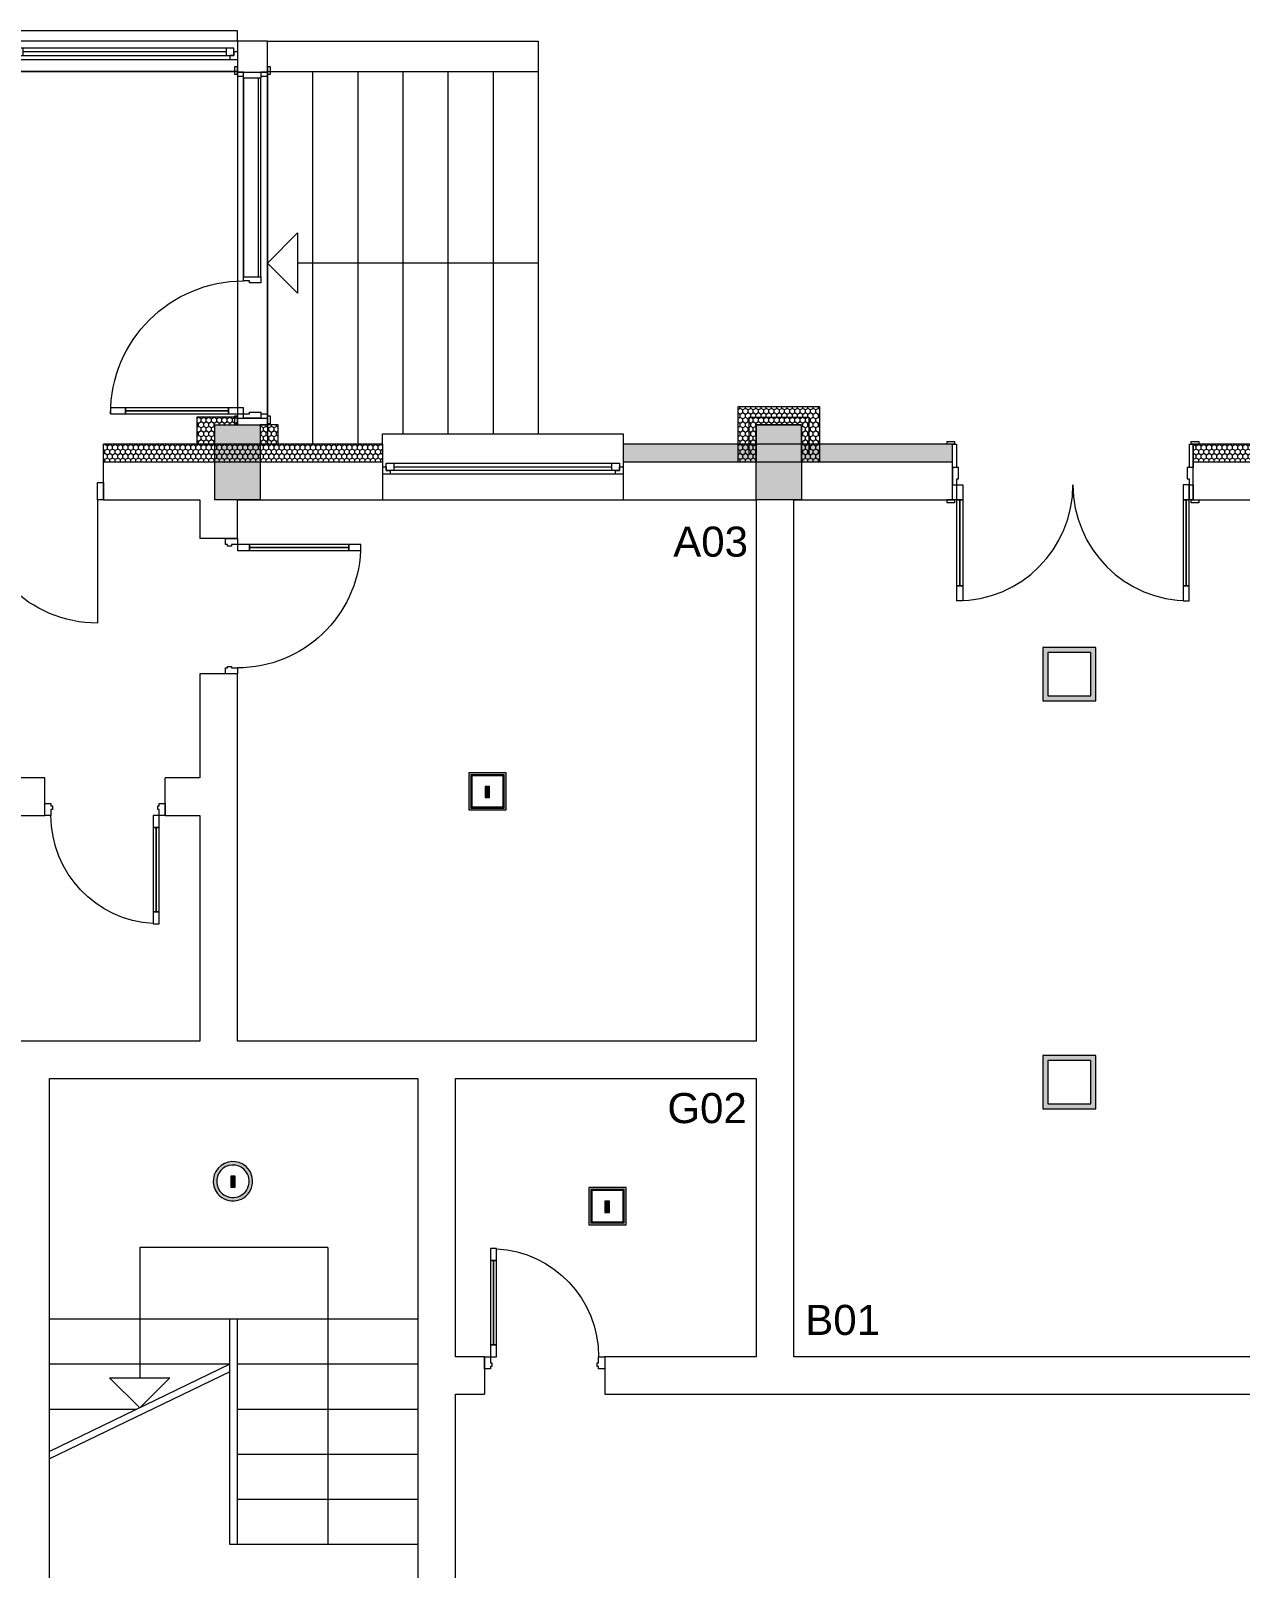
# Model space of a CAD drawing. Header units: millimetres. Extents: x 2791058 to 2855058, y -67651 to -26651.
# Drawn here: x 2812191 to 2820234, y -45980 to -35753 of the extents above; entities that cross this region are included whole.
import ezdxf

# ---------------------------------------------------------------- set-up
doc = ezdxf.new("R2010")
doc.units = ezdxf.units.MM
doc.header["$MEASUREMENT"] = 0
for name, color, linetype, lineweight in [('00E-Ndriqimi elektrike_Pen_No__6', 5, 'Continuous', 0), ('0_muret e jashtme_Pen_No__19', 255, 'Continuous', 0), ('Exterior walls_Pen_No__6', 5, 'Continuous', 0), ('Shell - Roof_Pen_No__1', 7, 'Continuous', 0), ('Structural - Bearing_Pen_No__6', 5, 'Continuous', 0)]:
    doc.layers.add(name, color=color, linetype=linetype, lineweight=lineweight)
for name, color, linetype in [('0_muret e jashtme', 7, 'Continuous'), ('Exterior walls', 7, 'Continuous'), ('Shell - Roof', 7, 'Continuous')]:
    doc.layers.add(name, color=color, linetype=linetype)
for name, color, linetype, lineweight, true_color in [('0_muret e jashtme_Pen_No__82', 7, 'Continuous', 0, 0xaaaaaa), ('ARCHICAD Doors_Pen_No__82', 7, 'Continuous', 0, 0xaaaaaa), ('ARCHICAD Windows_Pen_No__82', 7, 'Continuous', 0, 0xaaaaaa), ('Exterior walls_Pen_No__82', 7, 'Continuous', 0, 0xaaaaaa), ('Shell - Roof_Pen_No__82', 7, 'Continuous', 0, 0xaaaaaa), ('Text blocks_Pen_No__82', 7, 'Continuous', 0, 0xaaaaaa)]:
    doc.layers.add(name, color=color, linetype=linetype, lineweight=lineweight, true_color=true_color)
doc.styles.add('GENERATED_STYLE_1', font='')
doc.styles.get('GENERATED_STYLE_1').set_extended_font_data('Arial')
pattern_1 = [(90, (2247653.822, -76424.967), (-34.6410162, 0), [20, -40]), (90, (2247636.502, -76394.967), (-34.6410162, 0), [20, -40]), (150, (2247653.822, -76404.967), (17.320508, 30), [20, -40]), (150, (2247619.18, -76404.967), (17.320508, 30), [20, -40]), (210, (2247653.822, -76424.967), (-17.320508, 30), [20, -40]), (210, (2247619.18, -76424.967), (-17.320508, 30), [20, -40])]

# ---------------------------------------------------------------- blocks, each defined once
blk = doc.blocks.new('Window 22_2')
at = {"layer": 'ARCHICAD Windows_Pen_No__82', "color": 253, "linetype": 'Continuous', "lineweight": 0, "true_color": 0xaaaaaa}
for p, q in [((-800, 150), (-800, 220)), ((-800, 220), (800, 220)), ((800, 220), (800, 150)), ((-800, 150), (-800, 30)), ((800, 150), (800, 30)), ((-800, 30), (-800, 0)), ((-800, 0), (-775, 0)), ((-800, 0), (-800, -50)), ((-800, 0), (-800, -50)), ((-775, 25), (-725, 25)), ((-775, -25), (-775, 25)), ((-775, 0), (-775, -25)), ((-725, 25), (725, 25)), ((-725, 25), (-725, -25)), ((-725, 25), (725, 25)), ((-725, 0), (725, 0)), ((725, -25), (725, 25)), ((725, 25), (775, 25)), ((775, 25), (775, -25)), ((775, -25), (775, 0)), ((775, 0), (800, 0)), ((800, 30), (800, 0)), ((800, 0), (800, -50)), ((800, 0), (800, -50)), ((-750, -50), (-800, -50)), ((-800, -50), (-800, -220)), ((-775, -25), (-750, -25)), ((-725, -25), (-775, -25)), ((-750, -25), (-750, -50)), ((750, -50), (-750, -50)), ((725, -25), (-725, -25)), ((775, -25), (725, -25)), ((750, -50), (750, -25)), ((750, -25), (775, -25)), ((800, -50), (750, -50)), ((800, -50), (800, -220)), ((-800, -220), (800, -220))]:
    blk.add_line(p, q, dxfattribs=at)
blk = doc.blocks.new('Double Door 22')
at = {"layer": 'ARCHICAD Doors_Pen_No__82', "color": 253, "linetype": 'Continuous', "lineweight": 0, "true_color": 0xaaaaaa}
for p, q in [((-772, 772), (-772, 672)), ((-732, 772), (-772, 772)), ((-732, 672), (-732, 772)), ((732, 672), (732, 772)), ((732, 772), (772, 772)), ((772, 772), (772, 672)), ((-772, 672), (-772, 100)), ((-752, 672), (-772, 672)), ((-772, 672), (-732, 672)), ((-752, 100), (-752, 672)), ((-752, 672), (-752, 100)), ((-732, 672), (-752, 672)), ((-752, 672), (-752, 100)), ((-732, 100), (-732, 672)), ((732, 672), (752, 672)), ((732, 100), (732, 672)), ((772, 672), (732, 672)), ((752, 672), (772, 672)), ((752, 100), (752, 672)), ((752, 672), (752, 100)), ((752, 672), (752, 100)), ((772, 672), (772, 100)), ((-837, 100), (-837, 119)), ((-837, 119), (-787, 119)), ((-787, 119), (-787, 100)), ((787, 119), (837, 119)), ((787, 100), (787, 119)), ((837, 119), (837, 100)), ((-787, 100), (-837, 100)), ((-800, 100), (-837, 100)), ((-800, 100), (-837, 100)), ((-800, 0), (-800, 100)), ((-800, 100), (-775, 100)), ((-800, 100), (-800, 0)), ((-800, 100), (-800, 0)), ((-800, 100), (-800, 0)), ((-775, 0), (-800, 0)), ((-772, 0), (-800, 0)), ((-800, 0), (-800, -115)), ((-800, 0), (-800, -115)), ((-800, 0), (-800, -115)), ((-775, 100), (-775, 0)), ((-772, 100), (-752, 100)), ((-732, 100), (-772, 100)), ((-772, 100), (-772, 0)), ((-772, -40), (-772, 0)), ((-772, 0), (-732, 0)), ((-752, 100), (-732, 100)), ((-732, 0), (-732, 100)), ((752, 100), (732, 100)), ((732, 0), (732, 100)), ((732, 100), (772, 100)), ((772, 0), (732, 0)), ((772, 100), (752, 100)), ((772, 100), (772, 0)), ((800, 0), (772, 0)), ((772, 0), (772, -40)), ((775, 0), (775, 100)), ((775, 100), (800, 100)), ((800, 0), (775, 0)), ((837, 100), (787, 100)), ((800, 100), (800, 0)), ((800, 100), (800, 0)), ((800, 100), (800, 0)), ((800, 100), (800, 0)), ((800, 100), (837, 100)), ((800, 100), (837, 100)), ((800, -115), (800, 0)), ((800, 0), (800, -115)), ((800, 0), (800, -115)), ((-760, -40), (-772, -40)), ((-760, -115), (-760, -40)), ((772, -40), (760, -40)), ((760, -40), (760, -115)), ((-800, -270), (-800, -115)), ((-800, -115), (-775, -115)), ((-800, -115), (-760, -115)), ((-800, -115), (-800, -150)), ((-800, -115), (-800, -150)), ((-800, -150), (-800, -270)), ((-800, -150), (-800, -270)), ((-775, -115), (-775, -270)), ((760, -115), (800, -115)), ((775, -270), (775, -115)), ((775, -115), (800, -115)), ((800, -115), (800, -270)), ((800, -115), (800, -150)), ((800, -115), (800, -150)), ((800, -150), (800, -270)), ((800, -150), (800, -270)), ((-837, -289), (-837, -270)), ((-837, -270), (-787, -270)), ((-800, -270), (-837, -270)), ((-800, -270), (-837, -270)), ((-787, -289), (-837, -289)), ((-775, -270), (-800, -270)), ((-787, -270), (-787, -289)), ((800, -270), (775, -270)), ((787, -270), (837, -270)), ((787, -289), (787, -270)), ((837, -289), (787, -289)), ((800, -270), (837, -270)), ((800, -270), (837, -270)), ((837, -270), (837, -289))]:
    blk.add_line(p, q, dxfattribs=at)
for centre, start, end in [((-772, 0), 0, 90), ((772, 0), 90, 180)]:
    blk.add_arc(centre, 772, start, end, dxfattribs=at)
blk = doc.blocks.new('Door 22')
at = {"layer": 'ARCHICAD Doors_Pen_No__82', "color": 253, "linetype": 'Continuous', "lineweight": 0, "true_color": 0xaaaaaa}
for p, q in [((410, 0), (410, 820)), ((-450, 0), (-487, 0)), ((-450, 0), (-487, 0)), ((-410, 0), (-450, 0)), ((-450, 0), (-450, -115)), ((-450, 0), (-450, -115)), ((-450, 0), (-450, -115)), ((-410, -115), (-410, 0)), ((450, 0), (410, 0)), ((410, 0), (410, -115)), ((450, -115), (450, 0)), ((450, 0), (450, -115)), ((450, 0), (450, -115)), ((450, 0), (487, 0)), ((450, 0), (487, 0)), ((-450, -115), (-410, -115)), ((-450, -115), (-450, -250)), ((-450, -115), (-450, -250)), ((410, -115), (450, -115)), ((450, -115), (450, -250)), ((450, -115), (450, -250)), ((-450, -250), (-450, -370)), ((-450, -250), (-450, -370)), ((450, -250), (450, -370)), ((450, -250), (450, -370)), ((-450, -370), (-487, -370)), ((-450, -370), (-487, -370)), ((450, -370), (487, -370)), ((450, -370), (487, -370))]:
    blk.add_line(p, q, dxfattribs=at)
blk.add_arc((410, 0), 820, 90, 180, dxfattribs=at)
blk = doc.blocks.new('Wall_2', base_point=(2821016, -38873))
at = {"layer": '0_muret e jashtme_Pen_No__82', "linetype": 'Continuous', "lineweight": 0, "true_color": 0xaaaaaa}
h = blk.add_hatch(dxfattribs=at)
h.set_pattern_fill('Styrofoam_SM_Insulation', color=253, style=0, pattern_type=2)
h.set_pattern_definition(pattern_1)
h.paths.add_polyline_path([(2812676, -38503), (2812676, -38623), (2814531, -38623), (2814531, -38503)])
h = blk.add_hatch(dxfattribs=at)
h.set_pattern_fill('Styrofoam_SM_Insulation', color=253, style=0, pattern_type=2)
h.set_pattern_definition(pattern_1)
h.paths.add_polyline_path([(2816131, -38503), (2816131, -38623), (2818322, -38623), (2818322, -38503)])
h = blk.add_hatch(dxfattribs=at)
h.set_pattern_fill('Styrofoam_SM_Insulation', color=253, style=0, pattern_type=2)
h.set_pattern_definition(pattern_1)
h.paths.add_polyline_path([(2819922, -38503), (2819922, -38623), (2821016, -38623), (2821016, -38503)])
at = {"layer": '0_muret e jashtme_Pen_No__82', "color": 253, "linetype": 'Continuous', "lineweight": 0, "true_color": 0xaaaaaa}
for p, q in [((2812676, -38503), (2812713, -38503)), ((2812676, -38623), (2812676, -38503)), ((2814531, -38503), (2814531, -38623)), ((2816131, -38503), (2816131, -38623)), ((2818322, -38503), (2818285, -38503)), ((2818322, -38623), (2818322, -38503)), ((2819922, -38503), (2819959, -38503)), ((2819922, -38623), (2819922, -38503)), ((2814531, -38623), (2812676, -38623)), ((2812676, -38758), (2812676, -38623)), ((2814531, -38623), (2814531, -38653)), ((2814531, -38653), (2814531, -38703)), ((2818322, -38623), (2816131, -38623)), ((2816131, -38623), (2816131, -38653)), ((2816131, -38653), (2816131, -38703)), ((2818322, -38658), (2818322, -38623)), ((2818322, -38773), (2818322, -38658)), ((2821016, -38623), (2819922, -38623)), ((2819922, -38658), (2819922, -38623)), ((2819922, -38773), (2819922, -38658)), ((2812676, -38873), (2812676, -38758)), ((2814531, -38703), (2814531, -38873)), ((2816131, -38703), (2816131, -38873)), ((2818322, -38873), (2818322, -38773)), ((2818322, -38873), (2818322, -38773)), ((2819922, -38873), (2819922, -38773)), ((2819922, -38873), (2819922, -38773)), ((2812676, -38873), (2812713, -38873)), ((2818322, -38873), (2818285, -38873)), ((2819922, -38873), (2819959, -38873))]:
    blk.add_line(p, q, dxfattribs=at)
at = {"layer": '0_muret e jashtme_Pen_No__82', "color": 253, "linetype": 'Continuous', "lineweight": 0, "true_color": 0xaaaaaa, "flags": 128}
for points in [[(2814531, -38503), (2812676, -38503)], [(2818322, -38503), (2816131, -38503)], [(2821016, -38503), (2819922, -38503)], [(2812676, -38873), (2813316, -38873)], [(2813566, -38873), (2814531, -38873)], [(2816131, -38873), (2817016, -38873)], [(2817266, -38873), (2818322, -38873)], [(2819922, -38873), (2821016, -38873)]]:
    blk.add_lwpolyline(points, dxfattribs=at)
at = {"layer": 'ARCHICAD Doors_Pen_No__82', "color": 253, "linetype": 'Continuous', "lineweight": 0, "true_color": 0xaaaaaa, "xscale": -1, "zscale": 1000, "rotation": 180}
blk.add_blockref('Door 22', (2812226, -38873), dxfattribs=at)
at = {"layer": 'ARCHICAD Doors_Pen_No__82', "color": 253, "linetype": 'Continuous', "lineweight": 0, "true_color": 0xaaaaaa, "zscale": 1000, "rotation": 180}
blk.add_blockref('Double Door 22', (2819122, -38773), dxfattribs=at)
at = {"layer": 'ARCHICAD Windows_Pen_No__82', "color": 253, "linetype": 'Continuous', "lineweight": 0, "true_color": 0xaaaaaa, "zscale": 1000}
blk.add_blockref('Window 22_2', (2815331, -38653), dxfattribs=at)
blk = doc.blocks.new('Wall_23', base_point=(2817266, -38873))
at = {"layer": '0_muret e jashtme_Pen_No__82', "color": 253, "linetype": 'Continuous', "lineweight": 0, "true_color": 0xaaaaaa, "flags": 128}
for points in [[(2817016, -38873), (2817016, -42473)], [(2817266, -44573), (2817266, -38873)], [(2817016, -42723), (2817016, -44573)]]:
    blk.add_lwpolyline(points, dxfattribs=at)
blk = doc.blocks.new('Storefront 22_2')
at = {"layer": 'ARCHICAD Doors_Pen_No__82', "color": 253, "linetype": 'Continuous', "lineweight": 0, "true_color": 0xaaaaaa}
for p, q in [((370, 740), (370, 820)), ((370, 820), (410, 820)), ((410, 820), (410, 740)), ((370, 740), (390, 740)), ((370, 80), (370, 740)), ((410, 740), (370, 740)), ((390, 740), (410, 740)), ((390, 80), (390, 740)), ((390, 740), (390, 80)), ((390, 740), (390, 80)), ((410, 740), (410, 80)), ((-450, 0), (-450, -80)), ((-410, 0), (-450, 0)), ((-450, 0), (-450, -80)), ((-450, 0), (-450, -80)), ((-410, -40), (-410, 0)), ((390, 80), (370, 80)), ((370, 0), (370, 80)), ((370, 80), (410, 80)), ((410, 0), (370, 0)), ((410, 80), (390, 80)), ((410, 80), (410, 0)), ((410, 0), (410, -40)), ((450, 0), (410, 0)), ((450, -80), (450, 0)), ((450, 0), (450, -80)), ((450, 0), (450, -80)), ((-450, -80), (-410, -80)), ((-450, -80), (-450, -250)), ((-400, -40), (-410, -40)), ((-410, -80), (-410, -65.4)), ((-410, -65.4), (-400, -65.4)), ((-400, -65.4), (-400, -40)), ((410, -40), (400, -40)), ((400, -40), (400, -65.4)), ((400, -65.4), (410, -65.4)), ((410, -65.4), (410, -80)), ((410, -80), (450, -80)), ((450, -80), (450, -250))]:
    blk.add_line(p, q, dxfattribs=at)
blk.add_arc((410, 0), 820, 92.79603, 180, dxfattribs=at)
blk = doc.blocks.new('Wall_24', base_point=(2813566, -38873))
at = {"layer": '0_muret e jashtme_Pen_No__82', "color": 253, "linetype": 'Continuous', "lineweight": 0, "true_color": 0xaaaaaa}
for p, q in [((2813486, -39131), (2813316, -39131)), ((2813566, -39131), (2813486, -39131)), ((2813486, -40031), (2813316, -40031)), ((2813566, -40031), (2813486, -40031))]:
    blk.add_line(p, q, dxfattribs=at)
at = {"layer": '0_muret e jashtme_Pen_No__82', "color": 253, "linetype": 'Continuous', "lineweight": 0, "true_color": 0xaaaaaa, "flags": 128}
for points in [[(2813316, -38873), (2813316, -39131)], [(2813566, -39131), (2813566, -38873)], [(2813316, -40031), (2813316, -40723)], [(2813566, -42473), (2813566, -40031)], [(2813316, -40973), (2813316, -42473)]]:
    blk.add_lwpolyline(points, dxfattribs=at)
at = {"layer": 'ARCHICAD Doors_Pen_No__82', "color": 253, "linetype": 'Continuous', "lineweight": 0, "true_color": 0xaaaaaa, "xscale": -1, "zscale": 1000, "rotation": 270}
blk.add_blockref('Storefront 22_2', (2813566, -39581), dxfattribs=at)
blk = doc.blocks.new('Wall_26', base_point=(2813866, -42473))
at = {"layer": '0_muret e jashtme_Pen_No__82', "color": 253, "linetype": 'Continuous', "lineweight": 0, "true_color": 0xaaaaaa, "flags": 128}
for points in [[(2817016, -42473), (2813866, -42473)], [(2813866, -42723), (2814766, -42723)], [(2815016, -42723), (2817016, -42723)]]:
    blk.add_lwpolyline(points, dxfattribs=at)
blk = doc.blocks.new('Wall_27', base_point=(2809866, -42473))
at = {"layer": '0_muret e jashtme_Pen_No__82', "color": 253, "linetype": 'Continuous', "lineweight": 0, "true_color": 0xaaaaaa, "flags": 128}
for points in [[(2813316, -42473), (2810116, -42473)], [(2813866, -42473), (2813566, -42473)], [(2810116, -42723), (2812066, -42723)], [(2812316, -42723), (2813866, -42723)]]:
    blk.add_lwpolyline(points, dxfattribs=at)
blk = doc.blocks.new('Wall_30', base_point=(2812316, -48923))
at = {"layer": '0_muret e jashtme_Pen_No__82', "color": 253, "linetype": 'Continuous', "lineweight": 0, "true_color": 0xaaaaaa, "flags": 128}
for points in [[(2812066, -42723), (2812066, -44573)], [(2812316, -48023), (2812316, -42723)], [(2812066, -44823), (2812066, -48923)], [(2812316, -48923), (2812316, -48273)]]:
    blk.add_lwpolyline(points, dxfattribs=at)
blk = doc.blocks.new('Wall_31', base_point=(2814766, -48923))
at = {"layer": '0_muret e jashtme_Pen_No__82', "color": 253, "linetype": 'Continuous', "lineweight": 0, "true_color": 0xaaaaaa, "flags": 128}
for points in [[(2814766, -42723), (2814766, -48023)], [(2815016, -44573), (2815016, -42723)], [(2815016, -48923), (2815016, -44823)], [(2814766, -48273), (2814766, -48923)]]:
    blk.add_lwpolyline(points, dxfattribs=at)
blk = doc.blocks.new('Storefront 22_5')
at = {"layer": 'ARCHICAD Doors_Pen_No__82', "color": 253, "linetype": 'Continuous', "lineweight": 0, "true_color": 0xaaaaaa}
for p, q in [((320, 640), (320, 720)), ((320, 720), (360, 720)), ((360, 720), (360, 640)), ((320, 640), (340, 640)), ((320, 80), (320, 640)), ((360, 640), (320, 640)), ((340, 640), (360, 640)), ((340, 80), (340, 640)), ((340, 640), (340, 80)), ((340, 640), (340, 80)), ((360, 640), (360, 80)), ((-400, 0), (-400, -80)), ((-360, 0), (-400, 0)), ((-400, 0), (-400, -80)), ((-400, 0), (-400, -80)), ((-360, -40), (-360, 0)), ((340, 80), (320, 80)), ((320, 0), (320, 80)), ((320, 80), (360, 80)), ((360, 0), (320, 0)), ((360, 80), (340, 80)), ((360, 80), (360, 0)), ((360, 0), (360, -40)), ((400, 0), (360, 0)), ((400, -80), (400, 0)), ((400, 0), (400, -80)), ((400, 0), (400, -80)), ((-400, -80), (-360, -80)), ((-400, -80), (-400, -250)), ((-350, -40), (-360, -40)), ((-360, -80), (-360, -65.4)), ((-360, -65.4), (-350, -65.4)), ((-350, -65.4), (-350, -40)), ((360, -40), (350, -40)), ((350, -40), (350, -65.4)), ((350, -65.4), (360, -65.4)), ((360, -65.4), (360, -80)), ((360, -80), (400, -80)), ((400, -80), (400, -250))]:
    blk.add_line(p, q, dxfattribs=at)
blk.add_arc((360, 0), 720, 93.18474, 180, dxfattribs=at)
blk = doc.blocks.new('Wall_34', base_point=(2814766, -44573))
at = {"layer": '0_muret e jashtme_Pen_No__82', "color": 253, "linetype": 'Continuous', "lineweight": 0, "true_color": 0xaaaaaa}
for p, q in [((2815208, -44573), (2815208, -44653)), ((2816008, -44573), (2816008, -44653)), ((2815208, -44653), (2815208, -44823)), ((2816008, -44653), (2816008, -44823))]:
    blk.add_line(p, q, dxfattribs=at)
at = {"layer": '0_muret e jashtme_Pen_No__82', "color": 253, "linetype": 'Continuous', "lineweight": 0, "true_color": 0xaaaaaa, "flags": 128}
for points in [[(2815208, -44573), (2815016, -44573)], [(2817016, -44573), (2816008, -44573)], [(2821066, -44573), (2817266, -44573)], [(2815016, -44823), (2815208, -44823)], [(2816008, -44823), (2821066, -44823)]]:
    blk.add_lwpolyline(points, dxfattribs=at)
at = {"layer": 'ARCHICAD Doors_Pen_No__82', "color": 253, "linetype": 'Continuous', "lineweight": 0, "true_color": 0xaaaaaa, "xscale": -1, "zscale": 1000}
blk.add_blockref('Storefront 22_5', (2815608, -44573), dxfattribs=at)
blk = doc.blocks.new('Wall_36', base_point=(2809866, -40723))
at = {"layer": '0_muret e jashtme_Pen_No__82', "color": 253, "linetype": 'Continuous', "lineweight": 0, "true_color": 0xaaaaaa}
for p, q in [((2812286, -40893), (2812286, -40723)), ((2813086, -40893), (2813086, -40723)), ((2812286, -40973), (2812286, -40893)), ((2813086, -40973), (2813086, -40893))]:
    blk.add_line(p, q, dxfattribs=at)
at = {"layer": '0_muret e jashtme_Pen_No__82', "color": 253, "linetype": 'Continuous', "lineweight": 0, "true_color": 0xaaaaaa, "flags": 128}
for points in [[(2812286, -40723), (2810116, -40723)], [(2813316, -40723), (2813086, -40723)], [(2810116, -40973), (2812286, -40973)], [(2813086, -40973), (2813316, -40973)]]:
    blk.add_lwpolyline(points, dxfattribs=at)
at = {"layer": 'ARCHICAD Doors_Pen_No__82', "color": 253, "linetype": 'Continuous', "lineweight": 0, "true_color": 0xaaaaaa, "xscale": -1, "zscale": 1000, "rotation": 180}
blk.add_blockref('Storefront 22_5', (2812686, -40973), dxfattribs=at)
blk = doc.blocks.new('Window 22_7')
at = {"layer": 'ARCHICAD Windows_Pen_No__82', "color": 253, "linetype": 'Continuous', "lineweight": 0, "true_color": 0xaaaaaa}
for p, q in [((-750, 70), (-750, 140)), ((-750, 140), (750, 140)), ((750, 140), (750, 70)), ((-750, 70), (-750, 0)), ((-750, 0), (-725, 0)), ((-750, 0), (-750, -50)), ((-750, 0), (-750, -50)), ((-725, 25), (-675, 25)), ((-725, -25), (-725, 25)), ((-725, 0), (-725, -25)), ((-675, 25), (675, 25)), ((-675, 25), (-675, -25)), ((-675, 25), (675, 25)), ((-675, 0), (675, 0)), ((675, -25), (675, 25)), ((675, 25), (725, 25)), ((725, 25), (725, -25)), ((725, -25), (725, 0)), ((725, 0), (750, 0)), ((750, 70), (750, 0)), ((750, 0), (750, -50)), ((750, 0), (750, -50)), ((-700, -50), (-750, -50)), ((-750, -50), (-750, -130)), ((-725, -25), (-700, -25)), ((-675, -25), (-725, -25)), ((-700, -25), (-700, -50)), ((700, -50), (-700, -50)), ((675, -25), (-675, -25)), ((725, -25), (675, -25)), ((700, -50), (700, -25)), ((700, -25), (725, -25)), ((750, -50), (700, -50)), ((750, -50), (750, -130)), ((-750, -130), (750, -130))]:
    blk.add_line(p, q, dxfattribs=at)
blk = doc.blocks.new('Window 22_8')
at = {"layer": 'ARCHICAD Windows_Pen_No__82', "color": 253, "linetype": 'Continuous', "lineweight": 0, "true_color": 0xaaaaaa}
for p, q in [((-1000, 70), (-1000, 140)), ((-1000, 140), (1000, 140)), ((1000, 140), (1000, 70)), ((-1000, 70), (-1000, 0)), ((-1000, 0), (-975, 0)), ((-1000, 0), (-1000, -50)), ((-1000, 0), (-1000, -50)), ((-975, 25), (-925, 25)), ((-975, -25), (-975, 25)), ((-975, 0), (-975, -25)), ((-925, 25), (925, 25)), ((-925, 25), (-925, -25)), ((-925, 25), (925, 25)), ((-925, 0), (925, 0)), ((925, -25), (925, 25)), ((925, 25), (975, 25)), ((975, 25), (975, -25)), ((975, -25), (975, 0)), ((975, 0), (1000, 0)), ((1000, 70), (1000, 0)), ((1000, 0), (1000, -50)), ((1000, 0), (1000, -50)), ((-950, -50), (-1000, -50)), ((-1000, -50), (-1000, -130)), ((-975, -25), (-950, -25)), ((-925, -25), (-975, -25)), ((-950, -25), (-950, -50)), ((950, -50), (-950, -50)), ((925, -25), (-925, -25)), ((975, -25), (925, -25)), ((950, -50), (950, -25)), ((950, -25), (975, -25)), ((1000, -50), (950, -50)), ((1000, -50), (1000, -130)), ((-1000, -130), (1000, -130))]:
    blk.add_line(p, q, dxfattribs=at)
blk = doc.blocks.new('Window 22_9')
at = {"layer": 'ARCHICAD Windows_Pen_No__82', "color": 253, "linetype": 'Continuous', "lineweight": 0, "true_color": 0xaaaaaa}
for p, q in [((-1050, 70), (-1050, 140)), ((-1050, 140), (1050, 140)), ((1050, 140), (1050, 70)), ((-1050, 70), (-1050, 0)), ((-1050, 0), (-1025, 0)), ((-1050, 0), (-1050, -50)), ((-1050, 0), (-1050, -50)), ((-1025, 25), (-975, 25)), ((-1025, -25), (-1025, 25)), ((-1025, 0), (-1025, -25)), ((-975, 25), (975, 25)), ((-975, 25), (-975, -25)), ((-975, 25), (975, 25)), ((-975, 0), (975, 0)), ((975, -25), (975, 25)), ((975, 25), (1025, 25)), ((1025, 25), (1025, -25)), ((1025, -25), (1025, 0)), ((1025, 0), (1050, 0)), ((1050, 70), (1050, 0)), ((1050, 0), (1050, -50)), ((1050, 0), (1050, -50)), ((-1000, -50), (-1050, -50)), ((-1050, -50), (-1050, -130)), ((-1025, -25), (-1000, -25)), ((-975, -25), (-1025, -25)), ((-1000, -25), (-1000, -50)), ((1000, -50), (-1000, -50)), ((975, -25), (-975, -25)), ((1025, -25), (975, -25)), ((1000, -50), (1000, -25)), ((1000, -25), (1025, -25)), ((1050, -50), (1000, -50)), ((1050, -50), (1050, -130)), ((-1050, -130), (1050, -130))]:
    blk.add_line(p, q, dxfattribs=at)
blk = doc.blocks.new('Wall_38', base_point=(2805766, -36023))
at = {"layer": '0_muret e jashtme_Pen_No__82', "color": 253, "linetype": 'Continuous', "lineweight": 0, "true_color": 0xaaaaaa}
for p, q in [((2805966, -35823), (2805966, -35893)), ((2805966, -35893), (2805966, -35943)), ((2807966, -35823), (2807966, -35893)), ((2807966, -35893), (2807966, -35943)), ((2808066, -35823), (2808066, -35893)), ((2808066, -35893), (2808066, -35943)), ((2810166, -35823), (2810166, -35893)), ((2810166, -35893), (2810166, -35943)), ((2810466, -35823), (2810466, -35893)), ((2810466, -35893), (2810466, -35943)), ((2811966, -35823), (2811966, -35893)), ((2811966, -35893), (2811966, -35943)), ((2812066, -35823), (2812066, -35893)), ((2812066, -35893), (2812066, -35943)), ((2813566, -35823), (2813566, -35893)), ((2813566, -35893), (2813566, -35943)), ((2805966, -35943), (2805966, -36023)), ((2807966, -35943), (2807966, -36023)), ((2808066, -35943), (2808066, -36023)), ((2810166, -35943), (2810166, -36023)), ((2810466, -35943), (2810466, -36023)), ((2811966, -35943), (2811966, -36023)), ((2812066, -35943), (2812066, -36023)), ((2813566, -35943), (2813566, -36023))]:
    blk.add_line(p, q, dxfattribs=at)
at = {"layer": '0_muret e jashtme_Pen_No__82', "color": 253, "linetype": 'Continuous', "lineweight": 0, "true_color": 0xaaaaaa, "flags": 128}
for points in [[(2808066, -35823), (2807966, -35823)], [(2810466, -35823), (2810166, -35823)], [(2812066, -35823), (2811966, -35823)], [(2813766, -35823), (2813566, -35823)], [(2807966, -36023), (2808066, -36023)], [(2810166, -36023), (2810266, -36023)], [(2811966, -36023), (2812066, -36023)]]:
    blk.add_lwpolyline(points, dxfattribs=at)
at = {"layer": 'ARCHICAD Windows_Pen_No__82', "color": 253, "linetype": 'Continuous', "lineweight": 0, "true_color": 0xaaaaaa, "xscale": -1, "zscale": 1000}
for name, p in [('Window 22_8', (2806966, -35893)), ('Window 22_9', (2809116, -35893)), ('Window 22_7', (2811216, -35893)), ('Window 22_7', (2812816, -35893))]:
    blk.add_blockref(name, p, dxfattribs=at)
blk = doc.blocks.new('Door with Sidelight on Side 2 22_2')
at = {"layer": 'ARCHICAD Doors_Pen_No__82', "color": 253, "linetype": 'Continuous', "lineweight": 0, "true_color": 0xaaaaaa}
for p, q in [((1082, 784), (1082, 884)), ((1082, 884), (1122, 884)), ((1122, 884), (1122, 784)), ((1082, 784), (1102, 784)), ((1082, 100), (1082, 784)), ((1122, 784), (1082, 784)), ((1102, 784), (1122, 784)), ((1102, 100), (1102, 784)), ((1102, 784), (1102, 100)), ((1102, 784), (1102, 100)), ((1122, 784), (1122, 100)), ((-1187, 40), (-1187, 59)), ((-1187, 59), (-1137, 59)), ((-1137, 40), (-1187, 40)), ((-1150, 40), (-1187, 40)), ((-1150, 40), (-1187, 40)), ((-1150, 0), (-1150, 40)), ((-1150, 40), (-1125, 40)), ((-1150, 40), (-1150, 0)), ((-1150, 40), (-1150, 0)), ((-1150, 40), (-1150, 0)), ((-1125, 0), (-1150, 0)), ((-1110, 0), (-1150, 0)), ((-1150, 0), (-1150, -115)), ((-1150, 0), (-1150, -115)), ((-1150, 0), (-1150, -115)), ((-1137, 59), (-1137, 40)), ((-1125, 40), (-1125, 0)), ((-1110, 0), (210, 0)), ((-1110, -115), (-1110, 0)), ((-1110, -115), (-1110, 0)), ((210, 0), (-1110, 0)), ((210, 0), (210, -115)), ((238, 0), (210, 0)), ((210, 0), (210, -115)), ((238, -40), (238, 0)), ((1102, 100), (1082, 100)), ((1082, 0), (1082, 100)), ((1082, 100), (1122, 100)), ((1122, 0), (1082, 0)), ((1122, 100), (1102, 100)), ((1122, 100), (1122, 0)), ((1150, 0), (1122, 0)), ((1122, 0), (1122, -40)), ((1125, 0), (1125, 40)), ((1125, 40), (1150, 40)), ((1150, 0), (1125, 0)), ((1137, 59), (1187, 59)), ((1137, 40), (1137, 59)), ((1187, 40), (1137, 40)), ((1150, 40), (1150, 0)), ((1150, 40), (1150, 0)), ((1150, 40), (1150, 0)), ((1150, 40), (1150, 0)), ((1150, 40), (1187, 40)), ((1150, 40), (1187, 40)), ((1150, -115), (1150, 0)), ((1150, 0), (1150, -115)), ((1150, 0), (1150, -115)), ((1187, 59), (1187, 40)), ((-1110, -97), (210, -97)), ((250, -40), (238, -40)), ((250, -115), (250, -40)), ((1122, -40), (1110, -40)), ((1110, -40), (1110, -115)), ((-1187, -179), (-1187, -160)), ((-1187, -160), (-1137, -160)), ((-1150, -160), (-1187, -160)), ((-1150, -160), (-1187, -160)), ((-1137, -179), (-1187, -179)), ((-1150, -160), (-1150, -115)), ((-1150, -115), (-1125, -115)), ((-1150, -115), (-1110, -115)), ((-1150, -115), (-1150, -160)), ((-1150, -115), (-1150, -160)), ((-1125, -160), (-1150, -160)), ((-1137, -160), (-1137, -179)), ((-1125, -115), (-1125, -160)), ((210, -115), (-1110, -115)), ((210, -115), (250, -115)), ((1110, -115), (1150, -115)), ((1125, -160), (1125, -115)), ((1125, -115), (1150, -115)), ((1150, -160), (1125, -160)), ((1137, -160), (1187, -160)), ((1137, -179), (1137, -160)), ((1187, -179), (1137, -179)), ((1150, -115), (1150, -160)), ((1150, -115), (1150, -160)), ((1150, -115), (1150, -160)), ((1150, -160), (1187, -160)), ((1150, -160), (1187, -160)), ((1187, -160), (1187, -179))]:
    blk.add_line(p, q, dxfattribs=at)
blk.add_arc((1122, 0), 884, 90, 180, dxfattribs=at)
blk = doc.blocks.new('Wall_39', base_point=(2813566, -36023))
at = {"layer": '0_muret e jashtme_Pen_No__82', "color": 253, "linetype": 'Continuous', "lineweight": 0, "true_color": 0xaaaaaa}
for p, q in [((2813566, -36029), (2813566, -35992)), ((2813766, -36029), (2813766, -35992)), ((2813566, -36029), (2813606, -36029)), ((2813566, -36029), (2813606, -36029)), ((2813606, -36029), (2813721, -36029)), ((2813721, -36029), (2813766, -36029)), ((2813566, -38329), (2813566, -38366)), ((2813566, -38329), (2813606, -38329)), ((2813566, -38329), (2813606, -38329)), ((2813606, -38329), (2813721, -38329)), ((2813721, -38329), (2813766, -38329)), ((2813766, -38329), (2813766, -38366))]:
    blk.add_line(p, q, dxfattribs=at)
at = {"layer": '0_muret e jashtme_Pen_No__82', "color": 253, "linetype": 'Continuous', "lineweight": 0, "true_color": 0xaaaaaa, "flags": 128}
for points in [[(2813766, -36029), (2813766, -35823)], [(2813566, -36023), (2813566, -36029)]]:
    blk.add_lwpolyline(points, dxfattribs=at)
at = {"layer": 'ARCHICAD Doors_Pen_No__82', "color": 253, "linetype": 'Continuous', "lineweight": 0, "true_color": 0xaaaaaa, "xscale": -1, "zscale": 1000, "rotation": 90}
blk.add_blockref('Door with Sidelight on Side 2 22_2', (2813606, -37179), dxfattribs=at)
blk = doc.blocks.new('Wall_54', base_point=(2813449, -43504))
at = {"layer": 'Exterior walls_Pen_No__6', "linetype": 'Continuous', "lineweight": 0}
blk.add_hatch(color=5, dxfattribs=at).paths.add_polyline_path([(2813449, -43504, 1), (2813623, -43308), (2813608, -43325, -1), (2813464, -43486)])
at = {"layer": 'Exterior walls_Pen_No__6', "color": 5, "linetype": 'Continuous', "lineweight": 0}
for radius in [131, 108]:
    blk.add_arc((2813536, -43406), radius, 228.3274, 48.3274, dxfattribs=at)
blk = doc.blocks.new('Wall_55', base_point=(2813623, -43308))
at = {"layer": 'Exterior walls_Pen_No__6', "linetype": 'Continuous', "lineweight": 0}
blk.add_hatch(color=5, dxfattribs=at).paths.add_polyline_path([(2813623, -43308, 1), (2813449, -43504), (2813464, -43486, -1), (2813608, -43325)])
at = {"layer": 'Exterior walls_Pen_No__6', "color": 5, "linetype": 'Continuous', "lineweight": 0}
for radius in [131, 108]:
    blk.add_arc((2813536, -43406), radius, 48.3274, 228.3274, dxfattribs=at)
blk = doc.blocks.new('Line_2', base_point=(2812916, -43847))
at = {"layer": 'Shell - Roof_Pen_No__1', "color": 7, "linetype": 'Continuous', "lineweight": 0}
for p, q in [((2812916, -44913), (2812716, -44713)), ((2812716, -44713), (2813116, -44713)), ((2812916, -44913), (2813116, -44713))]:
    blk.add_line(p, q, dxfattribs=at)
at = {"layer": 'Shell - Roof_Pen_No__82', "color": 253, "linetype": 'Continuous', "lineweight": 0, "true_color": 0xaaaaaa}
blk.add_line((2812916, -43847), (2812916, -44713), dxfattribs=at)
blk = doc.blocks.new('Line_3', base_point=(2815566, -37298))
at = {"layer": 'Shell - Roof_Pen_No__82', "color": 253, "linetype": 'Continuous', "lineweight": 0, "true_color": 0xaaaaaa}
for p, q in [((2813766, -37298), (2813966, -37098)), ((2813966, -37098), (2813966, -37498)), ((2813766, -37298), (2813966, -37498)), ((2815566, -37298), (2813966, -37298))]:
    blk.add_line(p, q, dxfattribs=at)

msp = doc.modelspace()

# ---------------------------------------------------------------- hatches: boundary and pattern name
at = {"layer": '0_muret e jashtme_Pen_No__19', "linetype": 'Continuous', "lineweight": 0}
for points in [[(2813416, -38873), (2813416, -38373), (2813716, -38373), (2813716, -38873)], [(2817016, -38873), (2817016, -38373), (2817316, -38373), (2817316, -38873)]]:
    msp.add_hatch(color=255, dxfattribs=at).paths.add_polyline_path(points)
at = {"layer": '0_muret e jashtme_Pen_No__82', "linetype": 'Continuous', "lineweight": 0, "true_color": 0xaaaaaa}
h = msp.add_hatch(dxfattribs=at)
h.set_pattern_fill('Styrofoam_SM_Insulation', color=253, style=0, pattern_type=2)
h.set_pattern_definition(pattern_1)
h.paths.add_polyline_path([(2813566, -38323), (2813296, -38323), (2813296, -38503), (2813416, -38503), (2813416, -38373), (2813566, -38373)])
h = msp.add_hatch(dxfattribs=at)
h.set_pattern_fill('Styrofoam_SM_Insulation', color=253, style=0, pattern_type=2)
h.set_pattern_definition(pattern_1)
h.paths.add_polyline_path([(2816896, -38623), (2816896, -38253), (2817436, -38253), (2817436, -38623), (2817316, -38623), (2817316, -38373), (2817016, -38373), (2817016, -38623)])
h = msp.add_hatch(dxfattribs=at)
h.set_pattern_fill('Styrofoam_SM_Insulation', color=253, style=0, pattern_type=2)
h.set_pattern_definition(pattern_1)
h.paths.add_polyline_path([(2813716, -38503), (2813836, -38503), (2813836, -38373), (2813716, -38373)])
at = {"layer": 'Structural - Bearing_Pen_No__6', "linetype": 'Continuous', "lineweight": 0}
h = msp.add_hatch(color=5, dxfattribs=at)
h.paths.add_polyline_path([(2819275, -39855), (2818921, -39855), (2818921, -40209), (2819275, -40209)])
h.paths.add_polyline_path([(2818954, -40176), (2819242, -40176), (2819242, -39889), (2818954, -39889)], flags=0)
h = msp.add_hatch(color=5, dxfattribs=at)
h.paths.add_polyline_path([(2815105, -40936), (2815353, -40936), (2815353, -40689), (2815105, -40689)])
h.paths.add_polyline_path([(2815125, -40916), (2815333, -40916), (2815333, -40709), (2815125, -40709)], flags=0)
for points in [[(2815242, -40853), (2815242, -40779), (2815213, -40779), (2815213, -40853)], [(2813551, -43446), (2813551, -43372), (2813522, -43372), (2813522, -43446)], [(2813542, -43438), (2813542, -43377), (2813528, -43377), (2813528, -43438)], [(2816039, -43613), (2816039, -43538), (2816010, -43538), (2816010, -43613)]]:
    msp.add_hatch(color=5, dxfattribs=at).paths.add_polyline_path(points)
h = msp.add_hatch(color=5, dxfattribs=at)
h.paths.add_polyline_path([(2818921, -42570), (2818921, -42924), (2819275, -42924), (2819275, -42570)])
h.paths.add_polyline_path([(2819242, -42891), (2819242, -42603), (2818954, -42603), (2818954, -42891)], flags=0)
h = msp.add_hatch(color=5, dxfattribs=at)
h.paths.add_polyline_path([(2815902, -43696), (2816150, -43696), (2816150, -43448), (2815902, -43448)])
h.paths.add_polyline_path([(2815922, -43676), (2816130, -43676), (2816130, -43468), (2815922, -43468)], flags=0)

# ---------------------------------------------------------------- linework, layer by layer
at = {"layer": '00E-Ndriqimi elektrike_Pen_No__6', "color": 5, "linetype": 'Continuous', "lineweight": 0}
for points in [[(2815353, -40689), (2815105, -40689), (2815105, -40936), (2815353, -40936)], [(2815340, -40702), (2815118, -40702), (2815118, -40924), (2815340, -40924)], [(2816150, -43448), (2815902, -43448), (2815902, -43696), (2816150, -43696)], [(2816137, -43461), (2815915, -43461), (2815915, -43683), (2816137, -43683)]]:
    msp.add_lwpolyline(points, close=True, dxfattribs=at)
at = {"layer": '0_muret e jashtme_Pen_No__82', "color": 253, "linetype": 'Continuous', "lineweight": 0, "true_color": 0xaaaaaa, "flags": 128}
for points in [[(2813566, -38323), (2813296, -38323), (2813296, -38503), (2813416, -38503), (2813416, -38373), (2813566, -38373)], [(2816896, -38623), (2816896, -38253), (2817436, -38253), (2817436, -38623), (2817316, -38623), (2817316, -38373), (2817016, -38373), (2817016, -38623)], [(2813416, -38873), (2813416, -38373), (2813716, -38373), (2813716, -38873)], [(2813716, -38503), (2813836, -38503), (2813836, -38373), (2813716, -38373)], [(2817016, -38873), (2817016, -38373), (2817316, -38373), (2817316, -38873)]]:
    msp.add_lwpolyline(points, close=True, dxfattribs=at)
at = {"layer": 'Exterior walls_Pen_No__82', "color": 253, "linetype": 'Continuous', "lineweight": 0, "true_color": 0xaaaaaa, "flags": 128}
msp.add_lwpolyline([(2805966, -38373), (2805966, -36023), (2810266, -36023), (2810266, -38623), (2810466, -38623), (2810466, -36023), (2813566, -36023), (2813566, -38373), (2813766, -38373), (2813766, -35823), (2805766, -35823), (2805766, -38373)], close=True, dxfattribs=at)
at = {"layer": 'Shell - Roof_Pen_No__82', "color": 253, "linetype": 'Continuous', "lineweight": 0, "true_color": 0xaaaaaa}
for p, q in [((2813766, -35823), (2815566, -35823)), ((2815566, -35823), (2815566, -38433)), ((2813566, -36023), (2813566, -38323)), ((2813766, -36023), (2813766, -38503)), ((2813766, -36023), (2815566, -36023)), ((2814066, -36023), (2814066, -38503)), ((2814366, -36023), (2814366, -38503)), ((2814666, -36023), (2814666, -38433)), ((2814966, -36023), (2814966, -38433)), ((2815266, -36023), (2815266, -38433)), ((2813766, -38323), (2813766, -38503)), ((2816966, -38323), (2817366, -38323)), ((2816966, -38323), (2816966, -38573)), ((2817366, -38323), (2817366, -38573)), ((2814166, -43847), (2812916, -43847)), ((2814166, -43847), (2814166, -45823)), ((2814766, -44323), (2812316, -44323)), ((2813516, -45823), (2813516, -44323)), ((2813566, -45823), (2813566, -44323)), ((2813516, -44623), (2812316, -44623)), ((2813516, -44623), (2812316, -45203)), ((2813516, -44673), (2812316, -45253)), ((2814766, -44623), (2813566, -44623)), ((2812896, -44923), (2812316, -44923)), ((2814766, -44923), (2813566, -44923)), ((2814766, -45223), (2813566, -45223)), ((2814766, -45523), (2813566, -45523)), ((2814766, -45823), (2813516, -45823))]:
    msp.add_line(p, q, dxfattribs=at)
at = {"layer": 'Structural - Bearing_Pen_No__6', "color": 5, "linetype": 'Continuous', "lineweight": 0, "flags": 128}
for points in [[(2819275, -39855), (2818921, -39855), (2818921, -40209), (2819275, -40209)], [(2818954, -40176), (2819242, -40176), (2819242, -39889), (2818954, -39889)], [(2815105, -40936), (2815353, -40936), (2815353, -40689), (2815105, -40689)], [(2815125, -40916), (2815333, -40916), (2815333, -40709), (2815125, -40709)], [(2815242, -40853), (2815242, -40779), (2815213, -40779), (2815213, -40853)], [(2818921, -42570), (2818921, -42924), (2819275, -42924), (2819275, -42570)], [(2819242, -42891), (2819242, -42603), (2818954, -42603), (2818954, -42891)], [(2813551, -43446), (2813551, -43372), (2813522, -43372), (2813522, -43446)], [(2813542, -43438), (2813542, -43377), (2813528, -43377), (2813528, -43438)], [(2815902, -43696), (2816150, -43696), (2816150, -43448), (2815902, -43448)], [(2815922, -43676), (2816130, -43676), (2816130, -43468), (2815922, -43468)], [(2816039, -43613), (2816039, -43538), (2816010, -43538), (2816010, -43613)]]:
    msp.add_lwpolyline(points, close=True, dxfattribs=at)

# ---------------------------------------------------------------- block references
at = {"layer": '0_muret e jashtme', "color": 7, "lineweight": 0}
for name, p in [('Wall_38', (2805766, -36023)), ('Wall_39', (2813566, -36023)), ('Wall_2', (2821016, -38873)), ('Wall_24', (2813566, -38873)), ('Wall_23', (2817266, -38873)), ('Wall_36', (2809866, -40723)), ('Wall_27', (2809866, -42473)), ('Wall_26', (2813866, -42473)), ('Wall_30', (2812316, -48923)), ('Wall_31', (2814766, -48923)), ('Wall_34', (2814766, -44573))]:
    msp.add_blockref(name, p, dxfattribs=at)
at = {"layer": 'Exterior walls', "color": 5, "lineweight": 0}
for name, p in [('Wall_55', (2813623, -43308)), ('Wall_54', (2813449, -43504))]:
    msp.add_blockref(name, p, dxfattribs=at)
at = {"layer": 'Shell - Roof', "color": 253, "linetype": 'Continuous', "lineweight": 0, "true_color": 0xaaaaaa}
for name, p in [('Line_3', (2815566, -37298)), ('Line_2', (2812916, -43847))]:
    msp.add_blockref(name, p, dxfattribs=at)

# ---------------------------------------------------------------- texts
at = {"layer": 'Text blocks_Pen_No__82', "color": 253, "linetype": 'Continuous', "lineweight": 0, "true_color": 0xaaaaaa, "char_height": 200, "attachment_point": 1, "style": 'GENERATED_STYLE_1'}
for s, insert in [('\\A1;{\\pql;\\fArial|b0|i0|c0|p34;A0\\fArial|b0|i0|c0|p34;3}', (2816464, -39051)), ('\\A1;{\\pql;\\fArial|b0|i0|c0|p34;G0\\fArial|b0|i0|c0|p34;2}', (2816425, -42819)), ('\\A1;{\\pql;\\fArial|b0|i0|c0|p34;B\\fArial|b0|i0|c0|p34;0\\fArial|b0|i0|c0|p34;1}', (2817342, -44228))]:
    msp.add_mtext(s, dxfattribs=dict(at, insert=insert))

doc.saveas('drawing.dxf')
